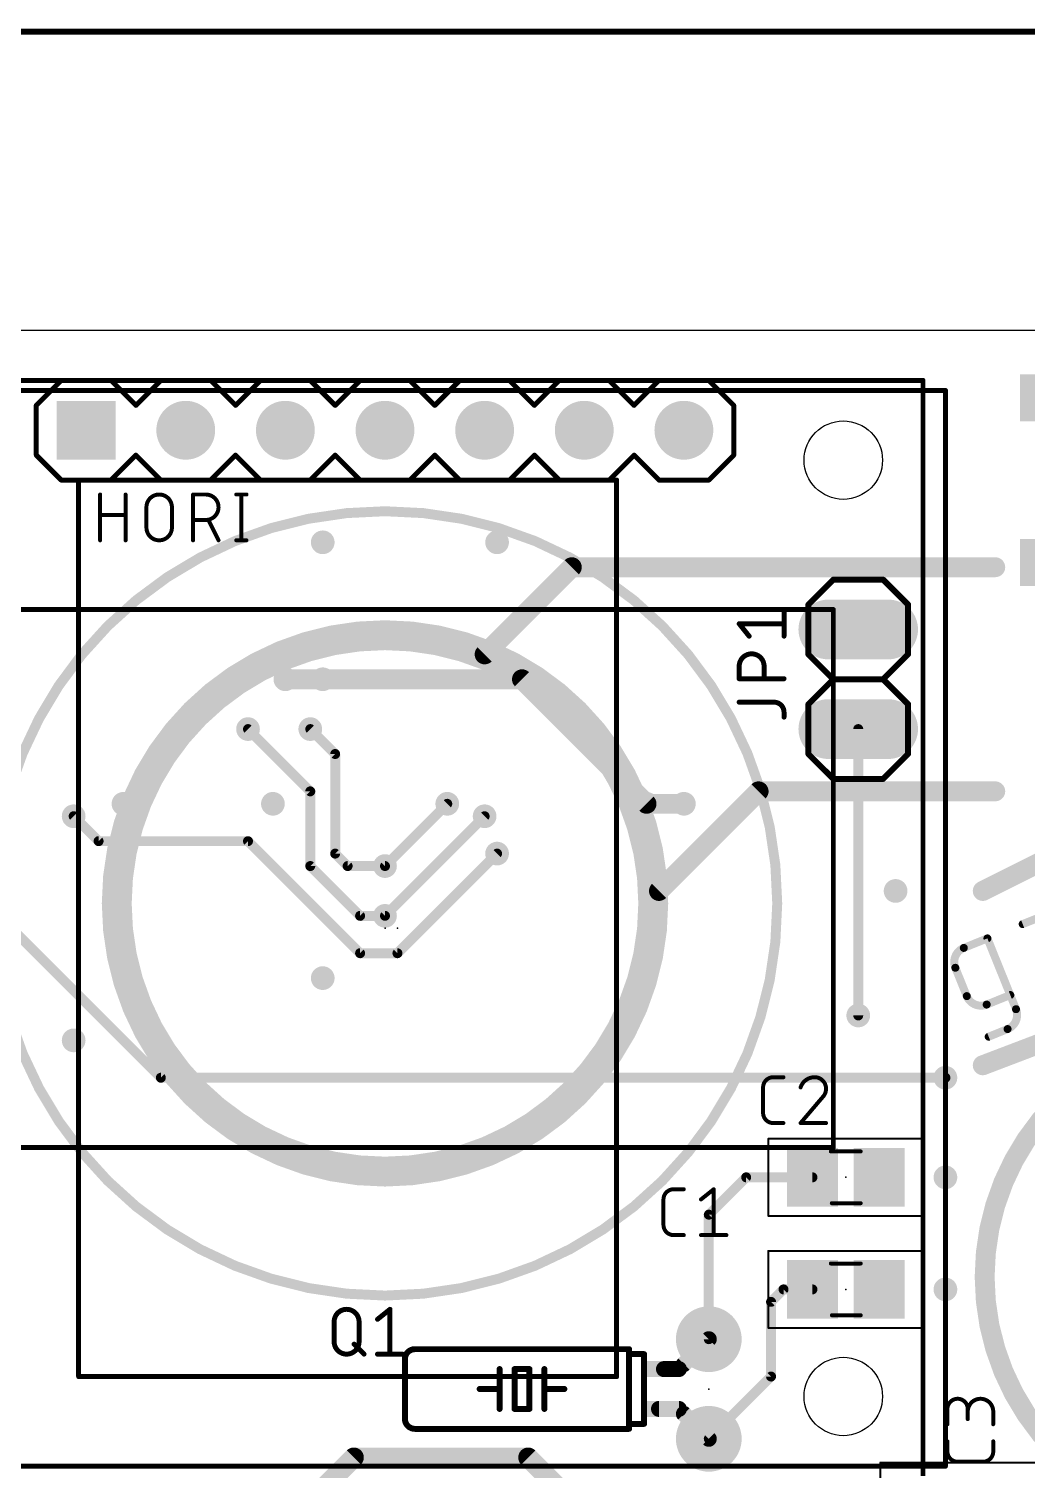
# Model space of a CAD drawing. Extents: x -0.5 to 3.8, y -0.5 to 1.8.
# Drawn here: x 1.143 to 2.145, y 0.356 to 1.803 of the extents above; entities that cross this region are included whole.
import ezdxf

# ---------------------------------------------------------------- set-up
doc = ezdxf.new("R2010")
doc.units = 0
for name, color, linetype in [('1', 22, 'CONTINUOUS'), ('17', 82, 'CONTINUOUS'), ('18', 82, 'CONTINUOUS'), ('20', 30, 'CONTINUOUS'), ('21', 253, 'CONTINUOUS'), ('23', 7, 'CONTINUOUS'), ('25', 253, 'CONTINUOUS'), ('39', 22, 'CONTINUOUS'), ('51', 253, 'CONTINUOUS')]:
    doc.layers.add(name, color=color, linetype=linetype)

# ---------------------------------------------------------------- blocks, each defined once
blk = doc.blocks.new('RECT')
blk.add_solid([(-0.5, -0.5), (0.5, -0.5), (-0.5, 0.5), (0.5, 0.5)])
blk = doc.blocks.new('SQUAREP')
blk.add_solid([(-0.5, -0.5), (0.5, -0.5), (-0.5, 0.5), (0.5, 0.5)])
blk = doc.blocks.new('ROUNDP')
at = {"const_width": 0.5}
blk.add_lwpolyline([(0, -0.25, 1), (0, 0.25, 1), (0, -0.25)], format="xyb", dxfattribs=at)
blk = doc.blocks.new('LONGP100')
at = {"const_width": 1}
blk.add_lwpolyline([(-0.5, 0), (0.5, 0)], dxfattribs=at)
at = {"const_width": 0.5}
for points in [[(-0.5, 0.25, 1), (-0.5, -0.25)], [(0.5, -0.25, 1), (0.5, 0.25)]]:
    blk.add_lwpolyline(points, format="xyb", dxfattribs=at)
blk = doc.blocks.new('ROUNDV')
at = {"const_width": 0.5}
blk.add_lwpolyline([(0, -0.25, 1), (0, 0.25, 1), (0, -0.25)], format="xyb", dxfattribs=at)

msp = doc.modelspace()

# ---------------------------------------------------------------- linework, layer by layer
at = {"layer": '1'}
for points, const_width in [([(-0.3, 1.8), (3.5, 1.8)], 0.006), ([(1.4, 1.15), (1.4375, 1.15)], 0.02), ([(1.4375, 1.15), (1.6375, 1.15)], 0.02), ([(1.6375, 1.15), (1.7625, 1.025)], 0.02), ([(1.425, 1.0375), (1.3625, 1.1)], 0.01), ([(1.45, 1.075), (1.425, 1.1)], 0.01), ([(1.975, 0.8125), (1.975, 1.1)], 0.01), ([(1.45, 0.975), (1.45, 1.075)], 0.01), ([(1.425, 0.9625), (1.425, 1.0375)], 0.01), ([(1.5625, 1.025), (1.5, 0.9625)], 0.01), ([(1.7625, 1.025), (1.8, 1.025)], 0.02), ([(1.2125, 0.9875), (1.1875, 1.0125)], 0.01), ([(1.5, 0.9125), (1.6, 1.0125)], 0.01), ([(1.3625, 0.9875), (1.2125, 0.9875)], 0.01), ([(1.475, 0.875), (1.3625, 0.9875)], 0.01), ([(1.4625, 0.9625), (1.45, 0.975)], 0.01), ([(1.6125, 0.975), (1.5125, 0.875)], 0.01), ([(1.475, 0.9125), (1.425, 0.9625)], 0.01), ([(1.5, 0.9625), (1.4625, 0.9625)], 0.01), ([(1.275, 0.75), (1.0875, 0.9375)], 0.01), ([(1.5, 0.9125), (1.475, 0.9125)], 0.01), ([(1.5125, 0.875), (1.475, 0.875)], 0.01), ([(2.0625, 0.75), (1.275, 0.75)], 0.01), ([(1.825, 0.6125), (1.8625, 0.65)], 0.01), ([(1.8625, 0.65), (1.929035, 0.65)], 0.01), ([(1.825, 0.4875), (1.825, 0.6125)], 0.01), ([(1.8875, 0.525), (1.9, 0.5375)], 0.01), ([(1.9, 0.5375), (1.929035, 0.5375)], 0.01), ([(1.8875, 0.45), (1.8875, 0.525)], 0.01), ([(1.825, 0.3875), (1.8875, 0.45)], 0.01), ([(1.437008, 0.337008), (1.46875, 0.36875)], 0.02), ([(1.46875, 0.36875), (1.64375, 0.36875)], 0.02), ([(1.64375, 0.36875), (1.7125, 0.3)], 0.02)]:
    msp.add_lwpolyline(points, dxfattribs=dict(at, const_width=const_width))
for points, const_width in [([(1.4, 1.155, 1), (1.4, 1.145)], 0.01), ([(1.4375, 1.155, 1), (1.4375, 1.145)], 0.01), ([(1.4375, 1.145, 1), (1.4375, 1.155)], 0.01), ([(1.641036, 1.153536, 1), (1.633964, 1.146464)], 0.01), ([(1.6375, 1.145, 1), (1.6375, 1.155)], 0.01), ([(1.364268, 1.101768, 1), (1.360732, 1.098232)], 0.005), ([(1.426768, 1.101768, 1), (1.423232, 1.098232)], 0.005), ([(1.9775, 1.1, 1), (1.9725, 1.1)], 0.005), ([(1.4525, 1.075, 1), (1.4475, 1.075)], 0.005), ([(1.448232, 1.073232, 1), (1.451768, 1.076768)], 0.005), ([(1.4275, 1.0375, 1), (1.4225, 1.0375)], 0.005), ([(1.423232, 1.035732, 1), (1.426768, 1.039268)], 0.005), ([(1.564268, 1.023232, 1), (1.560732, 1.026768)], 0.005), ([(1.7625, 1.03, 1), (1.7625, 1.02)], 0.01), ([(1.758964, 1.021464, 1), (1.766036, 1.028536)], 0.01), ([(1.8, 1.02, 1), (1.8, 1.03)], 0.01), ([(1.189268, 1.014268, 1), (1.185732, 1.010732)], 0.005), ([(1.601768, 1.010732, 1), (1.598232, 1.014268)], 0.005), ([(1.2125, 0.99, 1), (1.2125, 0.985)], 0.005), ([(1.210732, 0.985732, 1), (1.214268, 0.989268)], 0.005), ([(1.364268, 0.989268, 1), (1.360732, 0.985732)], 0.005), ([(1.3625, 0.985, 1), (1.3625, 0.99)], 0.005), ([(1.451768, 0.976768, 1), (1.448232, 0.973232)], 0.005), ([(1.4475, 0.975, 1), (1.4525, 0.975)], 0.005), ([(1.614268, 0.973232, 1), (1.610732, 0.976768)], 0.005), ([(1.426768, 0.964268, 1), (1.423232, 0.960732)], 0.005), ([(1.4225, 0.9625, 1), (1.4275, 0.9625)], 0.005), ([(1.4625, 0.965, 1), (1.4625, 0.96)], 0.005), ([(1.460732, 0.960732, 1), (1.464268, 0.964268)], 0.005), ([(1.498232, 0.964268, 1), (1.501768, 0.960732)], 0.005), ([(1.5, 0.96, 1), (1.5, 0.965)], 0.005), ([(1.475, 0.915, 1), (1.475, 0.91)], 0.005), ([(1.473232, 0.910732, 1), (1.476768, 0.914268)], 0.005), ([(1.498232, 0.914268, 1), (1.501768, 0.910732)], 0.005), ([(1.5, 0.91, 1), (1.5, 0.915)], 0.005), ([(1.475, 0.8775, 1), (1.475, 0.8725)], 0.005), ([(1.473232, 0.873232, 1), (1.476768, 0.876768)], 0.005), ([(1.510732, 0.876768, 1), (1.514268, 0.873232)], 0.005), ([(1.5125, 0.8725, 1), (1.5125, 0.8775)], 0.005), ([(1.9725, 0.8125, 1), (1.9775, 0.8125)], 0.005), ([(1.275, 0.7525, 1), (1.275, 0.7475)], 0.005), ([(1.273232, 0.748232, 1), (1.276768, 0.751768)], 0.005), ([(2.0625, 0.7475, 1), (2.0625, 0.7525)], 0.005), ([(1.8625, 0.6525, 1), (1.8625, 0.6475)], 0.005), ([(1.864268, 0.648232, 1), (1.860732, 0.651768)], 0.005), ([(1.929035, 0.6475, 1), (1.929035, 0.6525)], 0.005), ([(1.8275, 0.6125, 1), (1.8225, 0.6125)], 0.005), ([(1.823232, 0.614268, 1), (1.826768, 0.610732)], 0.005), ([(1.9, 0.54, 1), (1.9, 0.535)], 0.005), ([(1.901768, 0.535732, 1), (1.898232, 0.539268)], 0.005), ([(1.929035, 0.535, 1), (1.929035, 0.54)], 0.005), ([(1.89, 0.525, 1), (1.885, 0.525)], 0.005), ([(1.885732, 0.526768, 1), (1.889268, 0.523232)], 0.005), ([(1.8225, 0.4875, 1), (1.8275, 0.4875)], 0.005), ([(1.885, 0.45, 1), (1.89, 0.45)], 0.005), ([(1.889268, 0.448232, 1), (1.885732, 0.451768)], 0.005), ([(1.823232, 0.389268, 1), (1.826768, 0.385732)], 0.005), ([(1.46875, 0.37375, 1), (1.46875, 0.36375)], 0.01), ([(1.472286, 0.365214, 1), (1.465214, 0.372286)], 0.01), ([(1.647286, 0.372286, 1), (1.640214, 0.365214)], 0.01), ([(1.64375, 0.36375, 1), (1.64375, 0.37375)], 0.01)]:
    msp.add_lwpolyline(points, format="xyb", dxfattribs=dict(at, const_width=const_width))
at = {"layer": '20'}
msp.add_line((2.75, 1.5), (0.25, 1.5), dxfattribs=at)
for centre in [(1.96, 1.37), (1.96, 0.43)]:
    msp.add_circle(centre, 0.03937, dxfattribs=at)
at = {"layer": '21'}
for points, const_width in [([(0.96, 1.45), (2.04, 1.45)], 0.005), ([(1.15, 1.425), (1.175, 1.45)], 0.005), ([(1.225, 1.45), (1.25, 1.425)], 0.005), ([(1.25, 1.425), (1.275, 1.45)], 0.005), ([(1.325, 1.45), (1.35, 1.425)], 0.005), ([(1.35, 1.425), (1.375, 1.45)], 0.005), ([(1.425, 1.45), (1.45, 1.425)], 0.005), ([(1.45, 1.425), (1.475, 1.45)], 0.005), ([(1.525, 1.45), (1.55, 1.425)], 0.005), ([(1.55, 1.425), (1.575, 1.45)], 0.005), ([(1.625, 1.45), (1.65, 1.425)], 0.005), ([(1.65, 1.425), (1.675, 1.45)], 0.005), ([(1.725, 1.45), (1.75, 1.425)], 0.005), ([(1.75, 1.425), (1.775, 1.45)], 0.005), ([(1.825, 1.45), (1.85, 1.425)], 0.005), ([(2.04, 1.45), (2.04, 0.35)], 0.005), ([(0.9625, 1.44), (2.0625, 1.44)], 0.005), ([(2.0625, 1.44), (2.0625, 0.36)], 0.005), ([(1.15, 1.375), (1.15, 1.425)], 0.005), ([(1.85, 1.425), (1.85, 1.375)], 0.005), ([(1.175, 1.35), (1.15, 1.375)], 0.005), ([(1.25, 1.375), (1.225, 1.35)], 0.005), ([(1.275, 1.35), (1.25, 1.375)], 0.005), ([(1.35, 1.375), (1.325, 1.35)], 0.005), ([(1.375, 1.35), (1.35, 1.375)], 0.005), ([(1.45, 1.375), (1.425, 1.35)], 0.005), ([(1.475, 1.35), (1.45, 1.375)], 0.005), ([(1.55, 1.375), (1.525, 1.35)], 0.005), ([(1.575, 1.35), (1.55, 1.375)], 0.005), ([(1.65, 1.375), (1.625, 1.35)], 0.005), ([(1.675, 1.35), (1.65, 1.375)], 0.005), ([(1.75, 1.375), (1.725, 1.35)], 0.005), ([(1.775, 1.35), (1.75, 1.375)], 0.005), ([(1.85, 1.375), (1.825, 1.35)], 0.005), ([(1.225, 1.35), (1.175, 1.35)], 0.005), ([(1.1925, 0.45), (1.1925, 1.35)], 0.005), ([(1.1925, 1.35), (1.7325, 1.35)], 0.005), ([(1.325, 1.35), (1.275, 1.35)], 0.005), ([(1.425, 1.35), (1.375, 1.35)], 0.005), ([(1.525, 1.35), (1.475, 1.35)], 0.005), ([(1.625, 1.35), (1.575, 1.35)], 0.005), ([(1.725, 1.35), (1.675, 1.35)], 0.005), ([(1.7325, 1.35), (1.7325, 0.45)], 0.005), ([(1.825, 1.35), (1.775, 1.35)], 0.005), ([(1.6875, 1.2625), (1.6, 1.175)], 0.02), ([(2.1125, 1.2625), (1.6875, 1.2625)], 0.02), ([(1.925, 1.225), (1.95, 1.25)], 0.006), ([(1.95, 1.25), (2, 1.25)], 0.006), ([(2, 1.25), (2.025, 1.225)], 0.006), ([(1.05, 1.22), (1.95, 1.22)], 0.005), ([(1.925, 1.175), (1.925, 1.225)], 0.006), ([(1.95, 1.22), (1.95, 0.68)], 0.005), ([(2.025, 1.225), (2.025, 1.175)], 0.006), ([(2.1, 0.9375), (2.65, 1.2125)], 0.02), ([(1.95, 1.15), (1.925, 1.175)], 0.006), ([(2.025, 1.175), (2, 1.15)], 0.006), ([(1.925, 1.125), (1.95, 1.15)], 0.006), ([(1.95, 1.15), (2, 1.15)], 0.006), ([(2, 1.15), (2.025, 1.125)], 0.006), ([(1.925, 1.075), (1.925, 1.125)], 0.006), ([(2.025, 1.125), (2.025, 1.075)], 0.006), ([(1.925, 1.075), (1.95, 1.05)], 0.006), ([(2, 1.05), (2.025, 1.075)], 0.006), ([(1.875, 1.0375), (1.775, 0.9375)], 0.02), ([(2.1125, 1.0375), (1.875, 1.0375)], 0.02), ([(1.95, 1.05), (2, 1.05)], 0.006), ([(2.1, 0.7625), (2.625, 0.9625)], 0.02), ([(2.159022, 0.911861), (2.140066, 0.904202)], 0.008), ([(2.080951, 0.880318), (2.104646, 0.889891)], 0.008), ([(2.104646, 0.889891), (2.133365, 0.818807)], 0.008), ([(2.083966, 0.831924), (2.072478, 0.860357)], 0.008), ([(2.127621, 0.833024), (2.103927, 0.823451)], 0.008), ([(2.124893, 0.798847), (2.105937, 0.791188)], 0.008), ([(1.95, 0.68), (1.05, 0.68)], 0.005), ([(1.745, 0.4775), (1.53, 0.4775)], 0.006), ([(1.745, 0.4775), (1.745, 0.4725)], 0.006), ([(1.52, 0.4075), (1.52, 0.4675)], 0.006), ([(1.76, 0.4725), (1.745, 0.4725)], 0.006), ([(1.745, 0.4725), (1.745, 0.4025)], 0.006), ([(1.76, 0.4025), (1.76, 0.4725)], 0.006), ([(1.795, 0.4575), (1.78, 0.4575)], 0.016), ([(1.7325, 0.45), (1.1925, 0.45)], 0.005), ([(1.615, 0.4375), (1.615, 0.4575)], 0.006), ([(1.645, 0.4575), (1.63, 0.4575)], 0.006), ([(1.63, 0.4175), (1.63, 0.4575)], 0.006), ([(1.645, 0.4575), (1.645, 0.4175)], 0.006), ([(1.66, 0.4375), (1.66, 0.4575)], 0.006), ([(1.615, 0.4375), (1.595, 0.4375)], 0.006), ([(1.615, 0.4175), (1.615, 0.4375)], 0.006), ([(1.66, 0.4175), (1.66, 0.4375)], 0.006), ([(1.66, 0.4375), (1.68, 0.4375)], 0.006), ([(1.63, 0.4175), (1.645, 0.4175)], 0.006), ([(1.795, 0.4175), (1.775, 0.4175)], 0.016), ([(1.76, 0.4025), (1.745, 0.4025)], 0.006), ([(1.745, 0.3975), (1.745, 0.4025)], 0.006), ([(1.745, 0.3975), (1.53, 0.3975)], 0.006), ([(2.0625, 0.36), (0.9625, 0.36)], 0.005)]:
    msp.add_lwpolyline(points, dxfattribs=dict(at, const_width=const_width))
for points, const_width in [([(1.175884, 1.449116, 1), (1.174116, 1.450884)], 0.0025), ([(1.225884, 1.450884, 1), (1.224116, 1.449116)], 0.0025), ([(1.275884, 1.449116, 1), (1.274116, 1.450884)], 0.0025), ([(1.325884, 1.450884, 1), (1.324116, 1.449116)], 0.0025), ([(1.375884, 1.449116, 1), (1.374116, 1.450884)], 0.0025), ([(1.425884, 1.450884, 1), (1.424116, 1.449116)], 0.0025), ([(1.475884, 1.449116, 1), (1.474116, 1.450884)], 0.0025), ([(1.525884, 1.450884, 1), (1.524116, 1.449116)], 0.0025), ([(1.575884, 1.449116, 1), (1.574116, 1.450884)], 0.0025), ([(1.625884, 1.450884, 1), (1.624116, 1.449116)], 0.0025), ([(1.675884, 1.449116, 1), (1.674116, 1.450884)], 0.0025), ([(1.725884, 1.450884, 1), (1.724116, 1.449116)], 0.0025), ([(1.775884, 1.449116, 1), (1.774116, 1.450884)], 0.0025), ([(1.825884, 1.450884, 1), (1.824116, 1.449116)], 0.0025), ([(2.04125, 1.45, 1), (2.03875, 1.45)], 0.0025), ([(2.04, 1.44875, 1), (2.04, 1.45125)], 0.0025), ([(2.06375, 1.44, 1), (2.06125, 1.44)], 0.0025), ([(2.0625, 1.43875, 1), (2.0625, 1.44125)], 0.0025), ([(1.15125, 1.425, 1), (1.14875, 1.425)], 0.0025), ([(1.149116, 1.425884, 1), (1.150884, 1.424116)], 0.0025), ([(1.249116, 1.425884, 1), (1.250884, 1.424116)], 0.0025), ([(1.249116, 1.424116, 1), (1.250884, 1.425884)], 0.0025), ([(1.349116, 1.425884, 1), (1.350884, 1.424116)], 0.0025), ([(1.349116, 1.424116, 1), (1.350884, 1.425884)], 0.0025), ([(1.449116, 1.425884, 1), (1.450884, 1.424116)], 0.0025), ([(1.449116, 1.424116, 1), (1.450884, 1.425884)], 0.0025), ([(1.549116, 1.425884, 1), (1.550884, 1.424116)], 0.0025), ([(1.549116, 1.424116, 1), (1.550884, 1.425884)], 0.0025), ([(1.649116, 1.425884, 1), (1.650884, 1.424116)], 0.0025), ([(1.649116, 1.424116, 1), (1.650884, 1.425884)], 0.0025), ([(1.749116, 1.425884, 1), (1.750884, 1.424116)], 0.0025), ([(1.749116, 1.424116, 1), (1.750884, 1.425884)], 0.0025), ([(1.85125, 1.425, 1), (1.84875, 1.425)], 0.0025), ([(1.849116, 1.424116, 1), (1.850884, 1.425884)], 0.0025), ([(1.150884, 1.375884, 1), (1.149116, 1.374116)], 0.0025), ([(1.14875, 1.375, 1), (1.15125, 1.375)], 0.0025), ([(1.250884, 1.375884, 1), (1.249116, 1.374116)], 0.0025), ([(1.250884, 1.374116, 1), (1.249116, 1.375884)], 0.0025), ([(1.350884, 1.375884, 1), (1.349116, 1.374116)], 0.0025), ([(1.350884, 1.374116, 1), (1.349116, 1.375884)], 0.0025), ([(1.450884, 1.375884, 1), (1.449116, 1.374116)], 0.0025), ([(1.450884, 1.374116, 1), (1.449116, 1.375884)], 0.0025), ([(1.550884, 1.375884, 1), (1.549116, 1.374116)], 0.0025), ([(1.550884, 1.374116, 1), (1.549116, 1.375884)], 0.0025), ([(1.650884, 1.375884, 1), (1.649116, 1.374116)], 0.0025), ([(1.650884, 1.374116, 1), (1.649116, 1.375884)], 0.0025), ([(1.750884, 1.375884, 1), (1.749116, 1.374116)], 0.0025), ([(1.750884, 1.374116, 1), (1.749116, 1.375884)], 0.0025), ([(1.84875, 1.375, 1), (1.85125, 1.375)], 0.0025), ([(1.850884, 1.374116, 1), (1.849116, 1.375884)], 0.0025), ([(1.175, 1.35125, 1), (1.175, 1.34875)], 0.0025), ([(1.174116, 1.349116, 1), (1.175884, 1.350884)], 0.0025), ([(1.19375, 1.35, 1), (1.19125, 1.35)], 0.0025), ([(1.1925, 1.35125, 1), (1.1925, 1.34875)], 0.0025), ([(1.224116, 1.350884, 1), (1.225884, 1.349116)], 0.0025), ([(1.225, 1.34875, 1), (1.225, 1.35125)], 0.0025), ([(1.275, 1.35125, 1), (1.275, 1.34875)], 0.0025), ([(1.274116, 1.349116, 1), (1.275884, 1.350884)], 0.0025), ([(1.324116, 1.350884, 1), (1.325884, 1.349116)], 0.0025), ([(1.325, 1.34875, 1), (1.325, 1.35125)], 0.0025), ([(1.375, 1.35125, 1), (1.375, 1.34875)], 0.0025), ([(1.374116, 1.349116, 1), (1.375884, 1.350884)], 0.0025), ([(1.424116, 1.350884, 1), (1.425884, 1.349116)], 0.0025), ([(1.425, 1.34875, 1), (1.425, 1.35125)], 0.0025), ([(1.475, 1.35125, 1), (1.475, 1.34875)], 0.0025), ([(1.474116, 1.349116, 1), (1.475884, 1.350884)], 0.0025), ([(1.524116, 1.350884, 1), (1.525884, 1.349116)], 0.0025), ([(1.525, 1.34875, 1), (1.525, 1.35125)], 0.0025), ([(1.575, 1.35125, 1), (1.575, 1.34875)], 0.0025), ([(1.574116, 1.349116, 1), (1.575884, 1.350884)], 0.0025), ([(1.624116, 1.350884, 1), (1.625884, 1.349116)], 0.0025), ([(1.625, 1.34875, 1), (1.625, 1.35125)], 0.0025), ([(1.675, 1.35125, 1), (1.675, 1.34875)], 0.0025), ([(1.674116, 1.349116, 1), (1.675884, 1.350884)], 0.0025), ([(1.724116, 1.350884, 1), (1.725884, 1.349116)], 0.0025), ([(1.725, 1.34875, 1), (1.725, 1.35125)], 0.0025), ([(1.73375, 1.35, 1), (1.73125, 1.35)], 0.0025), ([(1.7325, 1.34875, 1), (1.7325, 1.35125)], 0.0025), ([(1.775, 1.35125, 1), (1.775, 1.34875)], 0.0025), ([(1.774116, 1.349116, 1), (1.775884, 1.350884)], 0.0025), ([(1.824116, 1.350884, 1), (1.825884, 1.349116)], 0.0025), ([(1.825, 1.34875, 1), (1.825, 1.35125)], 0.0025), ([(1.5, 0.531299, 1), (1.5, 1.318701, 1), (1.5, 0.531299)], 0.01), ([(1.6875, 1.2675, 1), (1.6875, 1.2575)], 0.01), ([(1.691036, 1.258964, 1), (1.683964, 1.266036)], 0.01), ([(2.1125, 1.2575, 1), (2.1125, 1.2675)], 0.01), ([(1.95, 1.2515, 1), (1.95, 1.2485)], 0.003), ([(1.951061, 1.248939, 1), (1.948939, 1.251061)], 0.003), ([(2.001061, 1.251061, 1), (1.998939, 1.248939)], 0.003), ([(2, 1.2485, 1), (2, 1.2515)], 0.003), ([(1.9265, 1.225, 1), (1.9235, 1.225)], 0.003), ([(1.923939, 1.226061, 1), (1.926061, 1.223939)], 0.003), ([(1.95125, 1.22, 1), (1.94875, 1.22)], 0.0025), ([(1.95, 1.21875, 1), (1.95, 1.22125)], 0.0025), ([(2.0265, 1.225, 1), (2.0235, 1.225)], 0.003), ([(2.023939, 1.223939, 1), (2.026061, 1.226061)], 0.003), ([(1.5, 0.655742, 1), (1.5, 1.194258, 1), (1.5, 0.655742)], 0.03), ([(1.596464, 1.178536, 1), (1.603536, 1.171464)], 0.01), ([(1.926061, 1.176061, 1), (1.923939, 1.173939)], 0.003), ([(1.9235, 1.175, 1), (1.9265, 1.175)], 0.003), ([(2.0235, 1.175, 1), (2.0265, 1.175)], 0.003), ([(2.026061, 1.173939, 1), (2.023939, 1.176061)], 0.003), ([(1.95, 1.1515, 1), (1.95, 1.1485)], 0.003), ([(1.951061, 1.148939, 1), (1.948939, 1.151061)], 0.003), ([(1.948939, 1.148939, 1), (1.951061, 1.151061)], 0.003), ([(2.001061, 1.151061, 1), (1.998939, 1.148939)], 0.003), ([(1.998939, 1.151061, 1), (2.001061, 1.148939)], 0.003), ([(2, 1.1485, 1), (2, 1.1515)], 0.003), ([(1.9265, 1.125, 1), (1.9235, 1.125)], 0.003), ([(1.923939, 1.126061, 1), (1.926061, 1.123939)], 0.003), ([(2.0265, 1.125, 1), (2.0235, 1.125)], 0.003), ([(2.023939, 1.123939, 1), (2.026061, 1.126061)], 0.003), ([(1.926061, 1.076061, 1), (1.923939, 1.073939)], 0.003), ([(1.9235, 1.075, 1), (1.9265, 1.075)], 0.003), ([(2.0235, 1.075, 1), (2.0265, 1.075)], 0.003), ([(2.026061, 1.073939, 1), (2.023939, 1.076061)], 0.003), ([(1.875, 1.0425, 1), (1.875, 1.0325)], 0.01), ([(1.878536, 1.033964, 1), (1.871464, 1.041036)], 0.01), ([(1.95, 1.0515, 1), (1.95, 1.0485)], 0.003), ([(1.948939, 1.048939, 1), (1.951061, 1.051061)], 0.003), ([(1.998939, 1.051061, 1), (2.001061, 1.048939)], 0.003), ([(2, 1.0485, 1), (2, 1.0515)], 0.003), ([(2.1125, 1.0325, 1), (2.1125, 1.0425)], 0.01), ([(1.771464, 0.941036, 1), (1.778536, 0.933964)], 0.01), ([(2.097764, 0.941972, 1), (2.102236, 0.933028)], 0.01), ([(2.139317, 0.906057, 1), (2.140815, 0.902348)], 0.004), ([(2.080951, 0.880318, 0.414217), (2.072478, 0.860357)], 0.008), ([(2.080202, 0.882173, 1), (2.0817, 0.878464)], 0.004), ([(2.0817, 0.878464, 1), (2.080202, 0.882172)], 0.004), ([(2.1065, 0.890641, 1), (2.102791, 0.889142)], 0.004), ([(2.105395, 0.888037, 1), (2.103896, 0.891746)], 0.004), ([(2.074333, 0.861107, 1), (2.070624, 0.859608)], 0.004), ([(2.070624, 0.859608, 1), (2.074333, 0.861107)], 0.004), ([(2.083966, 0.831924, 0.414216), (2.103927, 0.823451)], 0.008), ([(2.085821, 0.832673, 1), (2.082112, 0.831175)], 0.004), ([(2.082112, 0.831175, 1), (2.085821, 0.832673)], 0.004), ([(2.103178, 0.825305, 1), (2.104676, 0.821597)], 0.004), ([(2.104676, 0.821597, 1), (2.103178, 0.825305)], 0.004), ([(2.128371, 0.83117, 1), (2.126872, 0.834879)], 0.004), ([(2.124893, 0.798847, 0.414211), (2.133365, 0.818807)], 0.008), ([(2.13522, 0.819557, 1), (2.131511, 0.818058)], 0.004), ([(2.131511, 0.818058, 1), (2.13522, 0.819557)], 0.004), ([(2.35, 0.301882, 1), (2.35, 0.798118, 1), (2.35, 0.301882)], 0.02), ([(2.124143, 0.800701, 1), (2.125642, 0.796992)], 0.004), ([(2.125642, 0.796992, 1), (2.124143, 0.800701)], 0.004), ([(2.105188, 0.793042, 1), (2.106686, 0.789334)], 0.004), ([(2.09822, 0.767172, 1), (2.10178, 0.757828)], 0.01), ([(1.94875, 0.68, 1), (1.95125, 0.68)], 0.0025), ([(1.95, 0.67875, 1), (1.95, 0.68125)], 0.0025), ([(1.53, 0.4775, 0.414214), (1.52, 0.4675)], 0.006), ([(1.53, 0.479, 1), (1.53, 0.476)], 0.003), ([(1.53, 0.476, 1), (1.53, 0.479)], 0.003), ([(1.7465, 0.4775, 1), (1.7435, 0.4775)], 0.003), ([(1.745, 0.476, 1), (1.745, 0.479)], 0.003), ([(1.5215, 0.4675, 1), (1.5185, 0.4675)], 0.003), ([(1.5185, 0.4675, 1), (1.5215, 0.4675)], 0.003), ([(1.745, 0.474, 1), (1.745, 0.471)], 0.003), ([(1.7465, 0.4725, 1), (1.7435, 0.4725)], 0.003), ([(1.7435, 0.4725, 1), (1.7465, 0.4725)], 0.003), ([(1.7615, 0.4725, 1), (1.7585, 0.4725)], 0.003), ([(1.76, 0.471, 1), (1.76, 0.474)], 0.003), ([(1.78, 0.4615, 1), (1.78, 0.4535)], 0.008), ([(1.795, 0.4535, 1), (1.795, 0.4615)], 0.008), ([(1.1925, 0.45125, 1), (1.1925, 0.44875)], 0.0025), ([(1.19125, 0.45, 1), (1.19375, 0.45)], 0.0025), ([(1.6165, 0.4575, 1), (1.6135, 0.4575)], 0.003), ([(1.63, 0.459, 1), (1.63, 0.456)], 0.003), ([(1.6315, 0.4575, 1), (1.6285, 0.4575)], 0.003), ([(1.6465, 0.4575, 1), (1.6435, 0.4575)], 0.003), ([(1.645, 0.456, 1), (1.645, 0.459)], 0.003), ([(1.6615, 0.4575, 1), (1.6585, 0.4575)], 0.003), ([(1.73125, 0.45, 1), (1.73375, 0.45)], 0.0025), ([(1.7325, 0.44875, 1), (1.7325, 0.45125)], 0.0025), ([(1.595, 0.439, 1), (1.595, 0.436)], 0.003), ([(1.6165, 0.4375, 1), (1.6135, 0.4375)], 0.003), ([(1.6135, 0.4375, 1), (1.6165, 0.4375)], 0.003), ([(1.615, 0.436, 1), (1.615, 0.439)], 0.003), ([(1.6615, 0.4375, 1), (1.6585, 0.4375)], 0.003), ([(1.66, 0.439, 1), (1.66, 0.436)], 0.003), ([(1.6585, 0.4375, 1), (1.6615, 0.4375)], 0.003), ([(1.68, 0.436, 1), (1.68, 0.439)], 0.003), ([(1.63, 0.419, 1), (1.63, 0.416)], 0.003), ([(1.645, 0.416, 1), (1.645, 0.419)], 0.003), ([(1.775, 0.4215, 1), (1.775, 0.4135)], 0.008), ([(1.795, 0.4135, 1), (1.795, 0.4215)], 0.008), ([(1.52, 0.4075, 0.414214), (1.53, 0.3975)], 0.006), ([(1.5215, 0.4075, 1), (1.5185, 0.4075)], 0.003), ([(1.5185, 0.4075, 1), (1.5215, 0.4075)], 0.003), ([(1.6135, 0.4175, 1), (1.6165, 0.4175)], 0.003), ([(1.6285, 0.4175, 1), (1.6315, 0.4175)], 0.003), ([(1.6435, 0.4175, 1), (1.6465, 0.4175)], 0.003), ([(1.6585, 0.4175, 1), (1.6615, 0.4175)], 0.003), ([(1.745, 0.404, 1), (1.745, 0.401)], 0.003), ([(1.7465, 0.4025, 1), (1.7435, 0.4025)], 0.003), ([(1.76, 0.401, 1), (1.76, 0.404)], 0.003), ([(1.53, 0.399, 1), (1.53, 0.396)], 0.003), ([(1.53, 0.396, 1), (1.53, 0.399)], 0.003), ([(1.7435, 0.4025, 1), (1.7465, 0.4025)], 0.003), ([(1.7435, 0.3975, 1), (1.7465, 0.3975)], 0.003), ([(1.745, 0.396, 1), (1.745, 0.399)], 0.003), ([(1.7585, 0.4025, 1), (1.7615, 0.4025)], 0.003), ([(2.0625, 0.35875, 1), (2.0625, 0.36125)], 0.0025), ([(2.06125, 0.36, 1), (2.06375, 0.36)], 0.0025)]:
    msp.add_lwpolyline(points, format="xyb", dxfattribs=dict(at, const_width=const_width))
at = {"layer": '23'}
for p in [(1.975, 1.15), (1.5, 0.9), (1.5125, 0.9), (1.9625, 0.65), (1.9625, 0.5375), (1.825, 0.4375)]:
    msp.add_point(p, dxfattribs=at)
at = {"layer": '25'}
for points, const_width in [([(1.214056, 1.2895), (1.214056, 1.3355)], 0.004), ([(1.239611, 1.3355), (1.239611, 1.2895)], 0.004), ([(1.307345, 1.2895), (1.307345, 1.3355)], 0.004), ([(1.307345, 1.3355), (1.320123, 1.3355)], 0.004), ([(1.350722, 1.3355), (1.360944, 1.3355)], 0.004), ([(1.355833, 1.3355), (1.355833, 1.2895)], 0.004), ([(1.214056, 1.315055), (1.239611, 1.315055)], 0.004), ([(1.260556, 1.302278), (1.260556, 1.322722)], 0.004), ([(1.286111, 1.322722), (1.286111, 1.302278)], 0.004), ([(1.320123, 1.309944), (1.307345, 1.309944)], 0.004), ([(1.332901, 1.2895), (1.322679, 1.309944)], 0.004), ([(1.350722, 1.2895), (1.360944, 1.2895)], 0.004), ([(1.9005, 1.193294), (1.9005, 1.218294)], 0.005), ([(1.8655, 1.193294), (1.8555, 1.205794)], 0.005), ([(1.8555, 1.205794), (1.9005, 1.205794)], 0.005), ([(1.8555, 1.150544), (1.8555, 1.163044)], 0.005), ([(1.8805, 1.163044), (1.8805, 1.150544)], 0.005), ([(1.9005, 1.150544), (1.8555, 1.150544)], 0.005), ([(1.8555, 1.127), (1.8905, 1.127)], 0.005), ([(1.9005, 1.117), (1.9005, 1.112)], 0.005), ([(1.889722, 0.7505), (1.899944, 0.7505)], 0.004), ([(1.8795, 0.714722), (1.8795, 0.740278)], 0.004), ([(1.938853, 0.730055), (1.917131, 0.7045)], 0.004), ([(1.899944, 0.7045), (1.889722, 0.7045)], 0.004), ([(1.917131, 0.7045), (1.942686, 0.7045)], 0.004), ([(1.789722, 0.638), (1.799944, 0.638)], 0.004), ([(1.817131, 0.627778), (1.829908, 0.638)], 0.004), ([(1.829908, 0.638), (1.829908, 0.592)], 0.004), ([(1.7795, 0.602222), (1.7795, 0.627778)], 0.004), ([(1.799944, 0.592), (1.789722, 0.592)], 0.004), ([(1.817131, 0.592), (1.842686, 0.592)], 0.004), ([(1.448955, 0.485), (1.448955, 0.505)], 0.005), ([(1.473955, 0.505), (1.473955, 0.485)], 0.005), ([(1.4925, 0.5075), (1.505, 0.5175)], 0.005), ([(1.505, 0.5175), (1.505, 0.4725)], 0.005), ([(1.468955, 0.4825), (1.478955, 0.4725)], 0.005), ([(1.4925, 0.4725), (1.5175, 0.4725)], 0.005), ([(2.0645, 0.402131), (2.0645, 0.417464)], 0.004), ([(2.084945, 0.417464), (2.084945, 0.407242)], 0.004), ([(2.1105, 0.402131), (2.1105, 0.414908)], 0.004), ([(2.0645, 0.374722), (2.0645, 0.384944)], 0.004), ([(2.1105, 0.384944), (2.1105, 0.374722)], 0.004), ([(2.100278, 0.3645), (2.074722, 0.3645)], 0.004)]:
    msp.add_lwpolyline(points, dxfattribs=dict(at, const_width=const_width))
for points, const_width in [([(1.215056, 1.3355, 1), (1.213056, 1.3355)], 0.002), ([(1.240611, 1.3355, 1), (1.238611, 1.3355)], 0.002), ([(1.286111, 1.322722, 1), (1.260556, 1.322722)], 0.004), ([(1.308345, 1.3355, 1), (1.306345, 1.3355)], 0.002), ([(1.307345, 1.3365, 1), (1.307345, 1.3345)], 0.002), ([(1.320123, 1.309944, 1), (1.320123, 1.3355)], 0.004), ([(1.320123, 1.3365, 1), (1.320123, 1.3345)], 0.002), ([(1.320123, 1.3345, 1), (1.320123, 1.3365)], 0.002), ([(1.350722, 1.3365, 1), (1.350722, 1.3345)], 0.002), ([(1.356833, 1.3355, 1), (1.354833, 1.3355)], 0.002), ([(1.360944, 1.3345, 1), (1.360944, 1.3365)], 0.002), ([(1.214056, 1.316055, 1), (1.214056, 1.314055)], 0.002), ([(1.239611, 1.314055, 1), (1.239611, 1.316055)], 0.002), ([(1.261556, 1.322722, 1), (1.259556, 1.322722)], 0.002), ([(1.259556, 1.322722, 1), (1.261556, 1.322722)], 0.002), ([(1.287111, 1.322722, 1), (1.285111, 1.322722)], 0.002), ([(1.285111, 1.322722, 1), (1.287111, 1.322722)], 0.002), ([(1.260555, 1.302278, 1), (1.286111, 1.302278)], 0.004), ([(1.261555, 1.302278, 1), (1.259555, 1.302278)], 0.002), ([(1.259556, 1.302278, 1), (1.261556, 1.302278)], 0.002), ([(1.287111, 1.302278, 1), (1.285111, 1.302278)], 0.002), ([(1.285111, 1.302278, 1), (1.287111, 1.302278)], 0.002), ([(1.307345, 1.310944, 1), (1.307345, 1.308944)], 0.002), ([(1.320123, 1.310944, 1), (1.320123, 1.308944)], 0.002), ([(1.320123, 1.308944, 1), (1.320123, 1.310944)], 0.002), ([(1.323573, 1.310392, 1), (1.321784, 1.309497)], 0.002), ([(1.213056, 1.2895, 1), (1.215056, 1.2895)], 0.002), ([(1.238611, 1.2895, 1), (1.240611, 1.2895)], 0.002), ([(1.306345, 1.2895, 1), (1.308345, 1.2895)], 0.002), ([(1.332006, 1.289053, 1), (1.333795, 1.289947)], 0.002), ([(1.350722, 1.2905, 1), (1.350722, 1.2885)], 0.002), ([(1.354833, 1.2895, 1), (1.356833, 1.2895)], 0.002), ([(1.360944, 1.2885, 1), (1.360944, 1.2905)], 0.002), ([(1.90175, 1.218294, 1), (1.89925, 1.218294)], 0.0025), ([(1.856476, 1.206575, 1), (1.854524, 1.205013)], 0.0025), ([(1.8555, 1.207044, 1), (1.8555, 1.204544)], 0.0025), ([(1.9005, 1.204544, 1), (1.9005, 1.207044)], 0.0025), ([(1.864524, 1.192513, 1), (1.866476, 1.194075)], 0.0025), ([(1.89925, 1.193294, 1), (1.90175, 1.193294)], 0.0025), ([(1.8805, 1.163044, 1), (1.8555, 1.163044)], 0.005), ([(1.85675, 1.163044, 1), (1.85425, 1.163044)], 0.0025), ([(1.85425, 1.163044, 1), (1.85675, 1.163044)], 0.0025), ([(1.88175, 1.163044, 1), (1.87925, 1.163044)], 0.0025), ([(1.87925, 1.163044, 1), (1.88175, 1.163044)], 0.0025), ([(1.8555, 1.151794, 1), (1.8555, 1.149294)], 0.0025), ([(1.85425, 1.150544, 1), (1.85675, 1.150544)], 0.0025), ([(1.87925, 1.150544, 1), (1.88175, 1.150544)], 0.0025), ([(1.9005, 1.149294, 1), (1.9005, 1.151794)], 0.0025), ([(1.8555, 1.12825, 1), (1.8555, 1.12575)], 0.0025), ([(1.9005, 1.117, 0.414214), (1.8905, 1.127)], 0.005), ([(1.8905, 1.12825, 1), (1.8905, 1.12575)], 0.0025), ([(1.8905, 1.12575, 1), (1.8905, 1.12825)], 0.0025), ([(1.90175, 1.117, 1), (1.89925, 1.117)], 0.0025), ([(1.89925, 1.117, 1), (1.90175, 1.117)], 0.0025), ([(1.89925, 1.112, 1), (1.90175, 1.112)], 0.0025), ([(1.889722, 0.7505, 0.41421), (1.8795, 0.740278)], 0.004), ([(1.889722, 0.7515, 1), (1.889722, 0.7495)], 0.002), ([(1.889722, 0.7495, 1), (1.889722, 0.7515)], 0.002), ([(1.899944, 0.7495, 1), (1.899944, 0.7515)], 0.002), ([(1.931186, 0.7505, 0.325184), (1.917131, 0.740278)], 0.004), ([(1.942686, 0.739, 0.414214), (1.931186, 0.7505)], 0.004), ([(1.931186, 0.7515, 1), (1.931186, 0.7495)], 0.002), ([(1.931186, 0.7495, 1), (1.931186, 0.7515)], 0.002), ([(1.8805, 0.740278, 1), (1.8785, 0.740278)], 0.002), ([(1.8785, 0.740278, 1), (1.8805, 0.740278)], 0.002), ([(1.916179, 0.740586, 1), (1.918082, 0.73997)], 0.002), ([(1.938853, 0.730055, 0.20525), (1.942686, 0.739)], 0.004), ([(1.943686, 0.739, 1), (1.941686, 0.739)], 0.002), ([(1.941686, 0.739, 1), (1.943686, 0.739)], 0.002), ([(1.938163, 0.73078, 1), (1.939543, 0.729331)], 0.002), ([(1.939615, 0.729408, 1), (1.938091, 0.730703)], 0.002), ([(1.8795, 0.714722, 0.414214), (1.889722, 0.7045)], 0.004), ([(1.8805, 0.714722, 1), (1.8785, 0.714722)], 0.002), ([(1.8785, 0.714722, 1), (1.8805, 0.714722)], 0.002), ([(1.889722, 0.7055, 1), (1.889722, 0.7035)], 0.002), ([(1.889722, 0.7035, 1), (1.889722, 0.7055)], 0.002), ([(1.899944, 0.7035, 1), (1.899944, 0.7055)], 0.002), ([(1.917131, 0.7055, 1), (1.917131, 0.7035)], 0.002), ([(1.916369, 0.705148, 1), (1.917893, 0.703852)], 0.002), ([(1.942686, 0.7035, 1), (1.942686, 0.7055)], 0.002), ([(1.789722, 0.638, 0.41421), (1.7795, 0.627778)], 0.004), ([(1.789722, 0.639, 1), (1.789722, 0.637)], 0.002), ([(1.789722, 0.637, 1), (1.789722, 0.639)], 0.002), ([(1.799944, 0.637, 1), (1.799944, 0.639)], 0.002), ([(1.830908, 0.638, 1), (1.828908, 0.638)], 0.002), ([(1.830533, 0.637219, 1), (1.829284, 0.638781)], 0.002), ([(1.7805, 0.627778, 1), (1.7785, 0.627778)], 0.002), ([(1.7785, 0.627778, 1), (1.7805, 0.627778)], 0.002), ([(1.816506, 0.628559, 1), (1.817755, 0.626997)], 0.002), ([(1.7795, 0.602222, 0.414214), (1.789722, 0.592)], 0.004), ([(1.7805, 0.602222, 1), (1.7785, 0.602222)], 0.002), ([(1.7785, 0.602222, 1), (1.7805, 0.602222)], 0.002), ([(1.789722, 0.593, 1), (1.789722, 0.591)], 0.002), ([(1.789722, 0.591, 1), (1.789722, 0.593)], 0.002), ([(1.799944, 0.591, 1), (1.799944, 0.593)], 0.002), ([(1.817131, 0.593, 1), (1.817131, 0.591)], 0.002), ([(1.842686, 0.591, 1), (1.842686, 0.593)], 0.002), ([(1.828908, 0.592, 1), (1.830908, 0.592)], 0.002), ([(1.473955, 0.505, 1), (1.448955, 0.505)], 0.005), ([(1.450205, 0.505, 1), (1.447705, 0.505)], 0.0025), ([(1.475205, 0.505, 1), (1.472705, 0.505)], 0.0025), ([(1.491719, 0.508476, 1), (1.493281, 0.506524)], 0.0025), ([(1.50625, 0.5175, 1), (1.50375, 0.5175)], 0.0025), ([(1.505781, 0.516524, 1), (1.504219, 0.518476)], 0.0025), ([(1.447705, 0.505, 1), (1.450205, 0.505)], 0.0025), ([(1.472705, 0.505, 1), (1.475205, 0.505)], 0.0025), ([(1.448955, 0.485, 1), (1.473955, 0.485)], 0.005), ([(1.450205, 0.485, 1), (1.447705, 0.485)], 0.0025), ([(1.447705, 0.485, 1), (1.450205, 0.485)], 0.0025), ([(1.469838, 0.483384, 1), (1.468071, 0.481616)], 0.0025), ([(1.475205, 0.485, 1), (1.472705, 0.485)], 0.0025), ([(1.472705, 0.485, 1), (1.475205, 0.485)], 0.0025), ([(1.478071, 0.471616, 1), (1.479838, 0.473384)], 0.0025), ([(1.4925, 0.47375, 1), (1.4925, 0.47125)], 0.0025), ([(1.50375, 0.4725, 1), (1.50625, 0.4725)], 0.0025), ([(1.5175, 0.47125, 1), (1.5175, 0.47375)], 0.0025), ([(2.084944, 0.417464, 1), (2.0645, 0.417464)], 0.004), ([(2.1105, 0.414908, 1), (2.084944, 0.414908)], 0.004), ([(2.0655, 0.417464, 1), (2.0635, 0.417464)], 0.002), ([(2.0635, 0.417464, 1), (2.0655, 0.417464)], 0.002), ([(2.083944, 0.417464, 1), (2.085944, 0.417464)], 0.002), ([(2.083944, 0.414908, 1), (2.085944, 0.414908)], 0.002), ([(2.085945, 0.417464, 1), (2.083945, 0.417464)], 0.002), ([(2.083945, 0.407242, 1), (2.085945, 0.407242)], 0.002), ([(2.1115, 0.414908, 1), (2.1095, 0.414908)], 0.002), ([(2.1095, 0.414908, 1), (2.1115, 0.414908)], 0.002), ([(2.0635, 0.402131, 1), (2.0655, 0.402131)], 0.002), ([(2.1095, 0.402131, 1), (2.1115, 0.402131)], 0.002), ([(2.0655, 0.384944, 1), (2.0635, 0.384944)], 0.002), ([(2.0645, 0.374722, 0.414207), (2.074722, 0.3645)], 0.004), ([(2.0655, 0.374722, 1), (2.0635, 0.374722)], 0.002), ([(2.100278, 0.3645, 0.414214), (2.1105, 0.374722)], 0.004), ([(2.1115, 0.384944, 1), (2.1095, 0.384944)], 0.002), ([(2.1115, 0.374722, 1), (2.1095, 0.374722)], 0.002), ([(2.0635, 0.374722, 1), (2.0655, 0.374722)], 0.002), ([(2.074722, 0.3655, 1), (2.074722, 0.3635)], 0.002), ([(2.074722, 0.3635, 1), (2.074722, 0.3655)], 0.002), ([(2.100278, 0.3655, 1), (2.100278, 0.3635)], 0.002), ([(2.100278, 0.3635, 1), (2.100278, 0.3655)], 0.002), ([(2.1095, 0.374722, 1), (2.1115, 0.374722)], 0.002)]:
    msp.add_lwpolyline(points, format="xyb", dxfattribs=dict(at, const_width=const_width))
at = {"layer": '39', "const_width": 0.002}
for points in [[(1.884823, 0.688701), (2.040177, 0.688701)], [(1.884823, 0.611299), (1.884823, 0.688701)], [(2.040177, 0.688701), (2.040177, 0.611299)], [(2.040177, 0.611299), (1.884823, 0.611299)], [(1.884823, 0.576201), (2.040177, 0.576201)], [(1.884823, 0.498799), (1.884823, 0.576201)], [(2.040177, 0.576201), (2.040177, 0.498799)], [(2.040177, 0.498799), (1.884823, 0.498799)], [(1.997323, 0.363701), (2.152677, 0.363701)], [(1.997323, 0.286299), (1.997323, 0.363701)]]:
    msp.add_lwpolyline(points, dxfattribs=at)
at = {"layer": '39', "const_width": 0.001}
for points in [[(1.884823, 0.689201, 1), (1.884823, 0.688201)], [(1.885323, 0.688701, 1), (1.884323, 0.688701)], [(2.040677, 0.688701, 1), (2.039677, 0.688701)], [(2.040177, 0.688201, 1), (2.040177, 0.689201)], [(1.884823, 0.611799, 1), (1.884823, 0.610799)], [(1.884323, 0.611299, 1), (1.885323, 0.611299)], [(2.039677, 0.611299, 1), (2.040677, 0.611299)], [(2.040177, 0.610799, 1), (2.040177, 0.611799)], [(1.884823, 0.576701, 1), (1.884823, 0.575701)], [(1.885323, 0.576201, 1), (1.884323, 0.576201)], [(2.040677, 0.576201, 1), (2.039677, 0.576201)], [(2.040177, 0.575701, 1), (2.040177, 0.576701)], [(1.884823, 0.499299, 1), (1.884823, 0.498299)], [(1.884323, 0.498799, 1), (1.885323, 0.498799)], [(2.039677, 0.498799, 1), (2.040677, 0.498799)], [(2.040177, 0.498299, 1), (2.040177, 0.499299)], [(1.997323, 0.364201, 1), (1.997323, 0.363201)], [(1.997823, 0.363701, 1), (1.996823, 0.363701)]]:
    msp.add_lwpolyline(points, format="xyb", dxfattribs=at)
at = {"layer": '51'}
for points, const_width in [([(1.9475, 0.675984), (1.9775, 0.675984)], 0.004), ([(1.948484, 0.624016), (1.9775, 0.624016)], 0.004), ([(1.9475, 0.563484), (1.9775, 0.563484)], 0.004), ([(1.948484, 0.511516), (1.9775, 0.511516)], 0.004), ([(1.8, 0.4625), (1.825, 0.4875)], 0.016), ([(1.8, 0.4125), (1.825, 0.3875)], 0.016)]:
    msp.add_lwpolyline(points, dxfattribs=dict(at, const_width=const_width))
for points, const_width in [([(1.9475, 0.676984, 1), (1.9475, 0.674984)], 0.002), ([(1.9775, 0.674984, 1), (1.9775, 0.676984)], 0.002), ([(1.948484, 0.625016, 1), (1.948484, 0.623016)], 0.002), ([(1.9775, 0.623016, 1), (1.9775, 0.625016)], 0.002), ([(1.9475, 0.564484, 1), (1.9475, 0.562484)], 0.002), ([(1.9775, 0.562484, 1), (1.9775, 0.564484)], 0.002), ([(1.948484, 0.512516, 1), (1.948484, 0.510516)], 0.002), ([(1.9775, 0.510516, 1), (1.9775, 0.512516)], 0.002), ([(1.827828, 0.484672, 1), (1.822172, 0.490328)], 0.008), ([(1.797172, 0.465328, 1), (1.802828, 0.459672)], 0.008), ([(1.802828, 0.415328, 1), (1.797172, 0.409672)], 0.008), ([(1.822172, 0.384672, 1), (1.827828, 0.390328)], 0.008)]:
    msp.add_lwpolyline(points, format="xyb", dxfattribs=dict(at, const_width=const_width))

# ---------------------------------------------------------------- block references
at = {"layer": '1', "xscale": 0.125984, "yscale": 0.047244, "rotation": 180}
for p in [(2.200394, 1.432677), (2.200394, 1.267323)]:
    msp.add_blockref('RECT', p, dxfattribs=at)
at = {"layer": '1', "xscale": 0.051181, "yscale": 0.059055}
for p in [(1.929035, 0.65), (1.995965, 0.65), (1.929035, 0.5375), (1.995965, 0.5375)]:
    msp.add_blockref('RECT', p, dxfattribs=at)
at = {"layer": '17', "xscale": 0.059055, "yscale": 0.059055}
for name, p in [('SQUAREP', (1.2, 1.4)), ('ROUNDP', (1.3, 1.4)), ('ROUNDP', (1.4, 1.4)), ('ROUNDP', (1.5, 1.4)), ('ROUNDP', (1.6, 1.4)), ('ROUNDP', (1.7, 1.4)), ('ROUNDP', (1.8, 1.4))]:
    msp.add_blockref(name, p, dxfattribs=at)
at = {"layer": '17'}
for name, p, xscale, yscale, rotation in [('LONGP100', (1.975, 1.2), 0.06, 0.06, 180), ('LONGP100', (1.975, 1.1), 0.06, 0.06, 180), ('ROUNDP', (1.825, 0.4875), 0.066, 0.066, 90), ('ROUNDP', (1.825, 0.3875), 0.066, 0.066, 90)]:
    msp.add_blockref(name, p, dxfattribs=dict(at, xscale=xscale, yscale=yscale, rotation=rotation))
at = {"layer": '18', "xscale": 0.02378, "yscale": 0.02378}
for p in [(1.4375, 1.2875), (1.6125, 1.2875), (1.4, 1.15), (1.4375, 1.15), (1.3625, 1.1), (1.425, 1.1), (1.2375, 1.025), (1.3875, 1.025), (1.5625, 1.025), (1.7625, 1.025), (1.8, 1.025), (1.1875, 1.0125), (1.6, 1.0125), (1.6125, 0.975), (1.7625, 0.975), (1.5, 0.9625), (2.0125, 0.9375), (1.5, 0.9125), (1.4375, 0.85), (1.975, 0.8125), (1.1875, 0.7875), (2.0625, 0.75), (2.0625, 0.65), (2.0625, 0.5375)]:
    msp.add_blockref('ROUNDV', p, dxfattribs=at)
at = {"layer": '21', "xscale": 0.016, "yscale": 0.023, "rotation": 90}
for p in [(1.7735, 0.4575), (1.7735, 0.4175)]:
    msp.add_blockref('RECT', p, dxfattribs=at)
at = {"layer": '51', "xscale": 0.02, "yscale": 0.02, "rotation": 90}
for p in [(1.975, 1.2), (1.975, 1.1)]:
    msp.add_blockref('RECT', p, dxfattribs=at)
at = {"layer": '51', "xscale": 0.029531, "yscale": 0.057091}
for p in [(1.934266, 0.650045), (1.991266, 0.650045), (1.934266, 0.537545), (1.991266, 0.537545)]:
    msp.add_blockref('RECT', p, dxfattribs=at)

doc.saveas('drawing.dxf')
